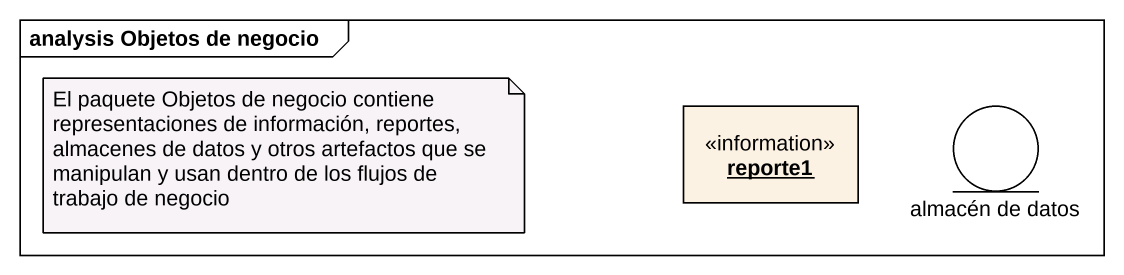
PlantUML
@startuml
mainframe analysis Objetos de negocio
allowmixing
hide circle
hide empty members
object reporte1 <<information>>
entity "almacén de datos" as almacén_de_datos
note as N1
  El paquete Objetos de negocio contiene representaciones de información, reportes, almacenes de datos y otros artefactos que se manipulan y usan dentro de los flujos de trabajo de negocio
end note
@enduml
